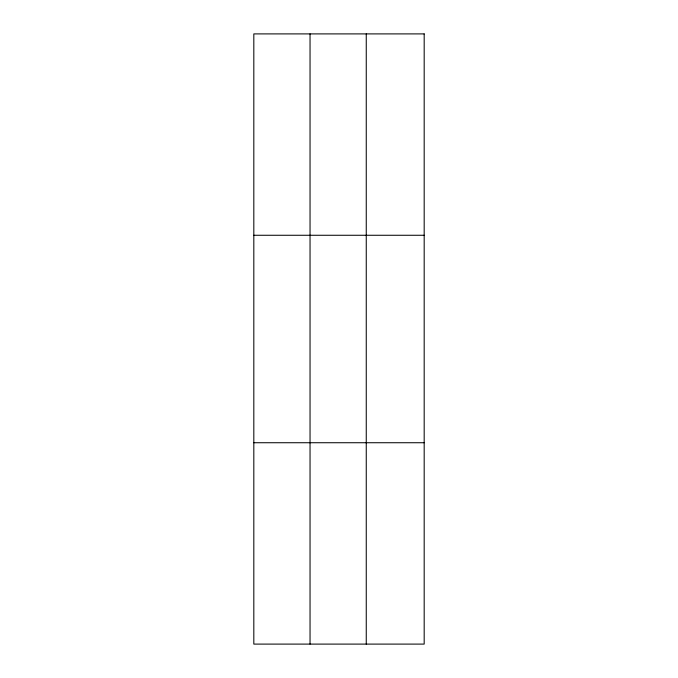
<?xml version="1.0" encoding="UTF-8"?>
<svg xmlns="http://www.w3.org/2000/svg" width="678" height="678" viewBox="0 0 678 678"><rect width="100%" height="100%" fill="white"/><g stroke="black" fill="none" stroke-linecap="round" stroke-linejoin="round"><path stroke-width="1.02" d="M310.041 644.1L310.041 33.9M366.256 644.1L366.256 33.9M253.818 235.266L424.182 235.266M253.818 442.734L424.182 442.734M424.182 33.9L424.182 644.1L253.818 644.1L253.818 33.9L424.182 33.9"/></g></svg>
